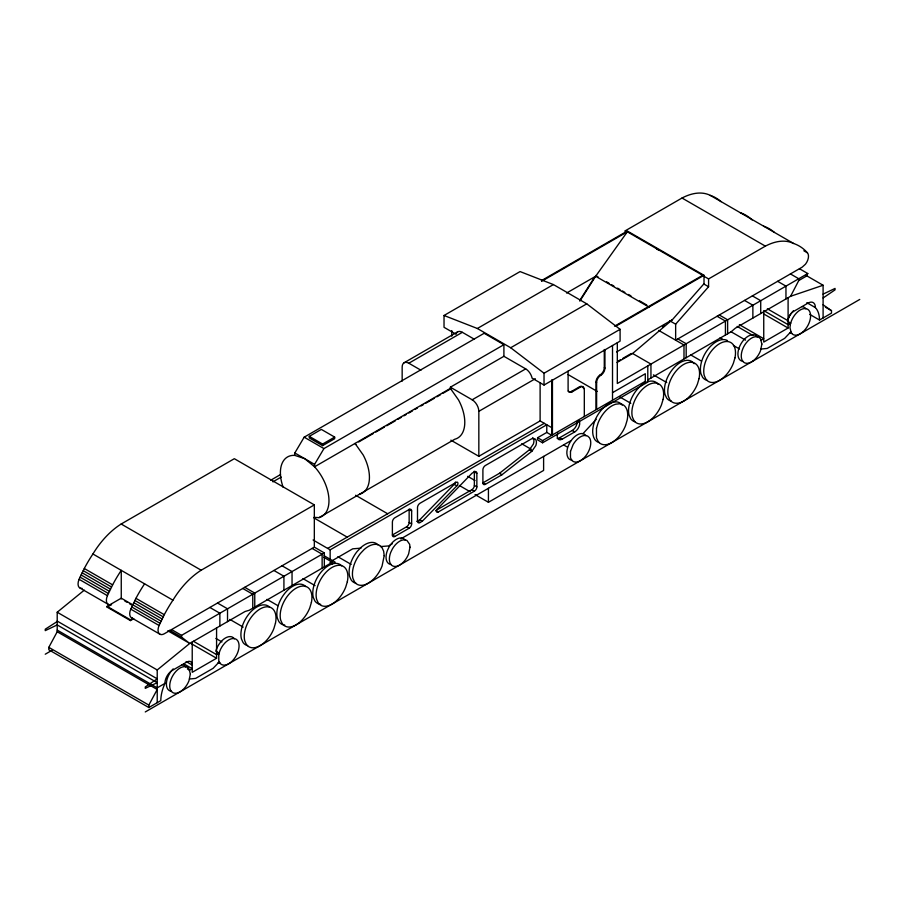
<?xml version="1.0" encoding="UTF-8"?>
<svg xmlns="http://www.w3.org/2000/svg" width="905" height="905" viewBox="0 0 905 905"><rect width="100%" height="100%" fill="white"/><g stroke="black" fill="none" stroke-linecap="round" stroke-linejoin="round"><path stroke-width="1.36" d="M647.788 365.903L647.788 382.057L542.593 442.783L537.593 439.898L537.593 437.726L546.778 432.432L546.778 424.773L330.144 549.844L313.073 539.991M551.779 380.575L551.779 435.316L546.778 432.432M82.095 588.374A8.869 5.113 -60 0 1 79.097 579.313L84.289 568.498A93.769 54.142 -60 0 1 92.921 553.996A62.513 36.087 -60 0 1 121.168 524.018L234.327 458.699L314.329 504.888L314.329 547.14L164.303 633.76A8.869 5.113 -60 0 1 158.782 633.127A8.869 5.113 -60 0 1 159.099 625.502L164.291 614.687A93.769 54.142 -60 0 1 172.934 600.185A62.513 36.087 -60 0 1 201.182 570.218L314.329 504.888M161.067 621.147L121.259 598.182L107.107 606.35L107.107 607.119L111.53 604.563L109.415 604.755A8.869 5.113 -60 0 1 107.424 595.671L112.627 584.856A93.769 54.142 -60 0 1 121.259 570.354L121.259 598.952M107.107 606.35L130.444 619.823L132.752 618.228A8.869 5.113 -60 0 1 130.761 609.144L135.954 598.329A93.769 54.142 -60 0 1 144.596 583.827M647.788 379.885L731.195 331.728L735.358 328.176L790.574 296.286L798.753 280.55L798.753 278.74L790.427 273.932M799.443 268.717L807.78 273.536L806.434 276.116L798.753 280.55M186.125 661.544L192.222 665.073A7.534 4.355 -60 0 0 186.882 661.996L172.323 670.401A10.419 6.018 -60 0 0 167.787 674.836L167.052 676.012A10.419 6.018 -60 0 0 164.959 683.377A31.913 18.417 -60 0 0 160.796 700.628L148.827 707.54L48.813 649.79L48.813 647.347L57.207 631.758L57.207 612.233L84.312 590.128M148.827 707.54L148.827 705.086L157.221 689.497L57.207 631.758M283.175 487.309A34.345 19.831 60 0 1 294.815 455.385L294.815 452.964L304.182 437.172L484.152 333.278L503.904 344.681L503.904 356.298L450.373 387.204L450.373 388.392L458.541 399.965A34.345 19.831 60 0 1 454.774 439.242L318.967 517.637L314.024 517.332M318.967 517.637A34.345 19.831 60 0 0 314.567 466.799L314.567 464.367L323.945 448.586L503.904 344.681M579.822 300.358L594.89 276.692M579.822 301.127L595.648 276.274L627.335 231.804L702.676 275.301L614.54 326.185M416.854 521.37A3.53 2.036 -60 0 0 417.499 521.099L419.807 519.764L454.989 483.542A2.466 1.425 -60 0 0 455.441 482.014M456.833 485.883L457.489 484.978A2.466 1.425 -60 0 0 457.794 482.637A2.466 1.425 -60 0 0 456.199 482.354L419.999 503.259A3.53 2.036 -60 0 0 417.499 507.581L417.499 521.099A3.53 2.036 -60 0 0 419.999 522.547L422.307 521.212L456.833 485.883L454.333 484.435M616.995 362.509L632.606 353.493L672.313 319.77L704.011 283.729L704.011 275.301L627.335 231.035L541.428 280.641M675.65 324.182L708.581 286.738L708.581 278.921L765.37 246.137A62.513 36.087 -60 0 1 793.617 243.49A93.769 54.142 -60 0 1 807.441 252.834A8.869 5.113 -60 0 1 805.461 264.215L802.237 267.111L675.65 340.19L675.65 324.182L669.61 320.698M582.877 433.755L596.203 419.32M219.304 661.815L213.15 668.297L195.638 678.411L189.496 679.022M790.823 331.841L784.68 338.334L767.168 348.448L761.015 349.047M485.397 484.311L482.897 482.863L482.897 469.819A3.53 2.036 -60 0 1 485.397 465.498L531.88 438.665L535.149 438.97A7.84 4.525 -60 0 1 535.851 445.531L531.88 451.267L502.004 474.718L485.397 484.311A3.53 2.036 -60 0 1 482.897 482.874L499.503 473.281L529.38 449.819L533.35 444.095A7.84 4.525 -60 0 0 532.649 437.522M662.403 327.067L664.542 325.246M157.221 702.687L157.221 669.972L189.745 643.444L245.04 611.52L249.203 610.275L332.373 562.254L332.373 563.747L329.929 562.333M456.052 334.25L444.027 327.305L444.027 315.483L520.081 271.579L553.419 284.577L586.757 303.831L620.095 329.318L620.095 341.14L544.029 385.044L532.004 378.098L531.857 377.193A9.435 5.441 60 0 0 525.692 368.878L503.904 356.298M625.242 233.411L625.242 230.809L682.019 198.025A62.513 36.087 -60 0 1 710.278 195.378L793.617 243.49M541.654 281.274L627.335 231.804M404.116 362.747L457.647 331.841M402.159 381.118L402.159 367.068A9.435 5.441 60 0 1 408.822 363.222L462.353 332.316L474.469 339.307M444.027 315.483L477.354 328.492L553.419 284.577M309.284 436.357L321.332 429.4L334.669 437.092L334.669 438.687L322.61 445.645L309.284 437.941L309.284 436.357L322.61 444.05L334.669 437.092M566.598 293.039L595.648 276.274L649.111 307.146M270.742 480.216L280.527 474.559M272.903 481.856L281.229 477.048M477.354 328.492L510.692 347.746L586.757 303.831M450.373 388.392L314.567 466.799L304.691 458.665L294.815 455.385M358.697 441.957L373.369 433.484M375.813 432.07L384.365 427.137M386.808 425.723L395.372 420.78M397.815 419.366L401.481 417.25M403.924 415.836L406.368 414.433M408.811 413.019L412.476 410.904M414.931 409.49L417.375 408.076M421.04 405.96L423.483 404.546M425.927 403.144L434.479 398.2M436.934 396.786L440.599 394.671M443.043 393.256L450.373 389.026L451.131 389.455M450.373 387.204L472.161 399.784L525.692 368.878M45.25 654.213L52.445 650.062M615.683 326.298L704.011 275.301M544.029 385.044L544.029 373.233L620.095 329.318M450.882 440.169L478.836 456.312L478.836 411.334L535.308 378.731M107.107 607.119L130.444 620.592L133.759 618.681M616.554 351.966L672.313 319.77M618.115 361.095L620.513 359.715M622.9 358.335L631.271 353.493M568.001 391.062A5.883 3.394 -60 0 0 571.598 391.379L579.483 386.831A5.883 3.394 -60 0 1 583.612 388.63M571.598 391.379L572.265 391.763L580.15 387.216A5.883 3.394 -60 0 1 584.313 389.614L584.313 416.526M478.836 456.312L540.115 420.927L551.779 427.658M327.644 548.407L544.278 423.336M807.78 273.536L617.312 383.505L617.312 342.746M171.565 629.575L181.566 635.344L324.329 552.921L324.329 566.892M411.639 510.963L409.139 509.515L394.874 517.762A3.53 2.036 -60 0 0 392.385 522.083L392.385 535.013A3.53 2.036 -60 0 0 394.874 536.45L409.151 528.215A3.53 2.036 -60 0 0 411.639 523.893L411.639 510.963A3.53 2.036 -60 0 0 409.151 509.526A3.53 2.036 -60 0 0 409.117 509.153M476.856 473.304L474.356 471.867L472.059 473.202L436.877 509.425A2.466 1.425 -60 0 0 436.572 511.778A2.466 1.425 -60 0 0 438.156 512.06L474.367 491.155A3.53 2.036 -60 0 0 476.856 486.833L476.856 473.304A3.53 2.036 -60 0 0 474.367 471.867A3.53 2.036 -60 0 0 474.277 471.166M612.515 392.668L645.299 373.742L645.299 383.494M331.332 561.179L352.724 548.826L360.993 548.159M537.593 437.726L542.593 440.611L645.299 381.322M332.373 563.747L335.144 562.141L324.069 555.738M557.186 438.382A7.07 4.084 -60 0 0 559.686 437.715L572.22 430.486A7.07 4.084 -60 0 0 577.232 421.821M409.139 509.515L409.139 522.445A3.53 2.036 -60 0 1 406.65 526.767L392.374 535.013L394.874 536.45M474.356 471.867L474.356 485.385A3.53 2.036 -60 0 1 471.867 489.707L435.656 510.612L438.156 512.06M559.686 437.715L562.186 439.163L574.72 431.923A7.07 4.084 -60 0 0 579.064 420.768M823.098 294.125L835.055 288.424L835.055 289.86L823.098 297.971M392.227 543.826L388.573 545.93L380.304 546.609M400.757 538.905L570.976 440.633M164.959 683.377L157.221 687.845L57.207 630.106M761.116 340.235L763.741 338.719L739.351 324.635M788.097 297.722L788.097 328.017L763.741 342.079L763.741 311.784M216.578 627.957L216.578 658.252L192.222 672.313L192.222 642.018M475.046 494.56L488.429 502.286L543.611 470.43L543.611 456.425M809.76 314.408L819.523 320.042L831.491 313.13L831.491 310.675L823.098 304.793M145.264 711.952L859.75 299.442M790.574 296.286L823.098 285.256L823.098 317.983M803.844 250.764L807.441 252.834M682.019 198.025L765.37 246.137M806.027 275.403L823.098 285.256M825.394 307.157L831.491 310.675M777.621 281.319L785.959 286.127L785.959 298.955M806.819 302.677L815.36 307.598A31.913 18.417 -60 0 1 819.523 320.042M752.383 295.89L760.72 300.698L760.72 313.526M767.361 308.797L788.097 320.766A7.534 4.355 -60 0 1 793.425 311.535L807.984 303.13A10.419 6.018 -60 0 1 812.532 302.315L813.267 302.655A10.419 6.018 -60 0 1 815.36 307.598M787.384 321.218L790.721 323.142L788.097 324.657L763.707 310.573M625.242 230.809L627.651 232.2M656.645 248.943L659.066 250.334M703.751 276.138L708.581 278.921M744.532 300.426L752.87 305.234L752.87 318.062M763.707 313.933L788.097 328.017M703.751 283.944L708.581 286.738M719.294 314.997L727.631 319.816L727.631 333.787M737.179 326.411L752.937 335.517M717.088 316.264L725.425 321.083L725.425 335.054M731.014 331.728L745.562 340.133M720.097 337.769L722.518 339.171M733.423 345.472L739.487 348.968M595.648 275.505L598.081 276.907M606.599 281.828L609.031 283.231M611.463 284.634L613.895 286.048M617.549 288.152L619.982 289.555M622.414 290.957L624.857 292.372M628.5 294.476L630.932 295.878M639.462 300.799L646.758 305.019M677.856 338.923L686.182 343.73L686.182 357.713M658.738 330.427L683.988 345.009L683.988 358.98M690.56 354.817L701.466 361.118M632.606 353.493L650.944 364.082L650.944 378.052M653.41 374.862L666.747 382.566M604.28 367.713L604.947 368.097A5.883 3.394 -60 0 1 600.784 375.304A5.883 3.394 -60 0 0 596.621 382.51L596.621 409.422L595.965 409.037L595.965 382.125A5.883 3.394 -60 0 1 600.117 374.919A5.883 3.394 -60 0 0 604.28 367.713L604.28 349.5M600.117 374.919L600.784 375.304M595.965 382.125L596.621 382.51M619.902 397.012L630.819 403.313M568.001 374.534L597.232 391.424M579.483 386.831L580.15 387.216M551.779 379.806L552.446 380.19L552.446 434.932M572.22 430.486L574.72 431.923M563.668 444.966L567.299 447.059M408.822 363.222L420.938 370.213M521.676 443.767L531.393 449.378M529.38 449.819L531.88 451.267M499.503 473.281L502.004 474.718M467.715 476.324L475.001 480.532M474.356 485.385L476.856 486.833M471.867 489.707L474.367 491.155M459.242 485.431L470.181 491.754M355.789 444.502L355.031 443.439L363.199 455.011A34.345 19.831 60 0 1 359.432 494.277M304.182 437.172L323.945 448.586M419.807 519.764L422.307 521.212M417.499 521.099L419.999 522.547M294.815 452.964L314.567 464.367M409.139 522.445L411.639 523.893M355.62 495.261L387.657 513.757M406.65 526.767L409.151 528.215M313.967 517.932L347.192 537.118M337.848 556.711L351.185 564.403M314.329 547.14L324.329 552.921M312.123 548.419L322.135 554.188L322.135 568.17M323.832 557.322L332.373 562.254M282.043 565.783L292.044 571.564L292.044 585.535M302.926 578.612L315.053 585.614M273.921 570.478L283.921 576.247L283.921 590.23M266.998 599.359L277.903 605.66M244.757 587.311L254.757 593.092L254.757 607.063M242.766 588.465L252.767 594.234L252.767 608.217M121.168 524.018L201.182 570.218M217.528 603.035L227.528 608.805L227.528 621.633M209.87 607.459L219.87 613.228L219.87 626.045M229.847 619.405L243.185 627.108M92.921 553.996L172.934 600.185M215.876 638.444L221.94 641.939M84.289 568.498L112.627 584.856M135.954 598.329L164.291 614.687M83.181 570.636L111.519 586.994M134.845 600.467L163.183 616.825M82.106 572.786L110.444 589.144M133.77 602.617L162.108 618.975M81.065 574.947L109.403 591.316M124.754 600.965L127.096 602.323M129.426 603.669L131.757 605.015M193.399 641.249L216.578 654.632L219.202 653.116L215.865 651.193L216.476 649.111A14.593 8.428 -60 0 1 234.35 638.794M80.059 577.13L108.396 593.488M131.734 606.961L160.072 623.319M169.586 630.242L181.566 637.154L189.745 643.444L167.787 630.774M190.966 643.466L216.578 658.252M79.097 579.313L107.424 595.671M130.761 609.144L159.099 625.502M80.16 588.159L108.498 604.517M131.836 617.991L160.174 634.348M183.681 663.761L192.222 668.693L189.597 670.209L187.369 668.919M57.207 612.233L157.221 669.972M48.813 647.347L148.827 705.086M510.692 347.746L544.029 373.233M586.055 435.746L584.415 434.219A14.593 8.428 -60 0 0 569.822 442.647C567.378 447.206 565.421 453.122 568.182 457.975A14.593 8.428 -60 0 0 571.96 460.159M405.293 540.104L403.653 538.588A14.593 8.428 -60 0 0 389.06 546.993L387.419 550.421A14.593 8.428 -60 0 0 391.198 564.516M612.515 345.506L612.515 400.248M604.947 349.884L604.947 368.097M568.102 371.152L568.102 389.365A5.883 3.394 -60 0 0 572.265 391.763M542.593 440.611L542.593 442.783M540.115 382.985L540.115 420.927M488.429 488.281L488.429 502.286M451.776 330.574L451.776 336.196M330.144 549.844L330.144 559.256M322.61 444.05L322.61 445.645M181.566 635.344L181.566 637.154M130.444 619.823L130.444 620.592M740.279 212.698A93.769 54.142 -60 0 1 752.134 219.96M763.616 226.171A93.769 54.142 -60 0 1 774.431 232.472M710.278 195.378A93.769 54.142 -60 0 1 721.093 201.679M456.199 333.504A9.435 5.441 60 0 1 462.353 332.316M472.161 399.784A9.435 5.441 60 0 1 478.836 411.334M562.186 439.151A7.07 4.084 -60 0 1 557.853 433.009M220.254 663.207A14.593 8.428 -60 0 1 218.116 662.55M743.073 361.355A14.593 8.428 -60 0 1 740.935 343.855A14.593 8.428 -60 0 1 757.168 336.943M694.112 363.708A22.467 12.975 -60 0 0 674.27 367.385A22.467 12.975 -60 0 0 665.005 394.433L666.6 397.94A22.467 12.975 -60 0 0 671.25 401.107M707.178 380.372A22.467 12.975 -60 0 1 702.529 377.193L700.945 373.686A22.467 12.975 -60 0 1 708.344 348.776A22.467 12.975 -60 0 1 727.518 340.619M269.803 607.334A22.467 12.975 -60 0 0 250.074 612.617A22.467 12.975 -60 0 0 241.443 638.975L243.038 642.482A22.467 12.975 -60 0 0 247.676 645.65M181.871 664.734A14.593 8.428 -60 0 1 185.638 666.917M171.554 691.33A14.593 8.428 -60 0 1 166.43 682.924A14.593 8.428 -60 0 1 173.183 668.874M377.996 544.867A22.467 12.975 -60 0 0 360.869 547.559L357.034 551.609A22.467 12.975 -60 0 0 349.635 576.508L351.219 580.015A22.467 12.975 -60 0 0 355.869 583.193M622.244 405.202A22.467 12.975 -60 0 0 616.429 401.843L612.595 402.227A22.467 12.975 -60 0 0 609.518 403.415M599.382 442.602A22.467 12.975 -60 0 1 594.732 439.434C591.372 433.823 592.662 426.911 594.732 421.085A22.467 12.975 -60 0 1 608.488 403.969M341.671 565.84A22.467 12.975 -60 0 0 321.942 571.123A22.467 12.975 -60 0 0 313.311 597.481L314.895 600.988A22.467 12.975 -60 0 0 320.709 604.348M305.743 586.587A22.467 12.975 -60 0 0 286.014 591.87A22.467 12.975 -60 0 0 277.382 618.228L278.966 621.735A22.467 12.975 -60 0 0 284.781 625.095M802.101 306.648A14.593 8.428 -60 0 1 805.88 308.831M791.784 333.244A14.593 8.428 -60 0 1 789.646 332.576M788.006 319.148A14.593 8.428 -60 0 1 793.414 310.777M644.417 383.222A22.467 12.975 -60 0 1 658.184 384.455M635.31 421.854A22.467 12.975 -60 0 1 630.661 418.687L629.077 415.18A22.467 12.975 -60 0 1 643.387 383.867M190.355 673.999L188.975 680.752A14.593 8.428 -60 0 1 173.409 692.913A14.593 8.428 -60 0 1 173.409 674.655A14.593 8.428 -60 0 1 188.975 668.84L190.355 673.999M218.784 654.507L218.784 660.673L219.813 662.946A14.593 8.428 -60 0 0 235.379 657.132A14.593 8.428 -60 0 0 235.379 638.873A14.593 8.428 -60 0 0 219.813 651.034L218.784 654.507M384.195 555.659L382.068 566.055A22.467 12.975 -60 0 1 354.556 581.949L352.961 578.431A22.467 12.975 -60 0 1 360.371 553.532L364.195 549.482A22.467 12.975 -60 0 1 382.068 547.717L383.652 551.224L384.195 555.659M409.999 547.186L408.619 553.939A14.593 8.428 -60 0 1 394.523 566.44A14.593 8.428 -60 0 1 390.745 552.344L392.385 548.928A14.593 8.428 -60 0 1 406.99 540.511L409.648 544.312L409.999 547.186M570.478 451.459L570.478 457.625L571.508 459.898A14.593 8.428 -60 0 0 585.603 456.12A14.593 8.428 -60 0 0 589.381 437.669L587.741 436.142A14.593 8.428 -60 0 0 573.148 444.57L570.478 451.459M596.474 428.348L596.474 437.85L598.069 441.357A22.467 12.975 -60 0 0 625.581 425.474L627.165 420.124A22.467 12.975 -60 0 0 619.767 403.766L615.932 404.15A22.467 12.975 -60 0 0 598.069 423.008L596.474 428.348M761.886 344.036L760.505 350.789A14.593 8.428 -60 0 1 744.939 362.95A14.593 8.428 -60 0 1 744.939 344.692A14.593 8.428 -60 0 1 760.505 338.877L761.886 344.036M790.314 324.533L789.963 327.825L791.343 332.983A14.593 8.428 -60 0 0 806.909 327.169A14.593 8.428 -60 0 0 806.909 308.91A14.593 8.428 -60 0 0 791.343 321.071L790.314 324.533M275.471 623.183L273.887 628.523A22.467 12.975 -60 0 1 246.364 644.405L244.78 640.898A22.467 12.975 -60 0 1 260.12 608.952A22.467 12.975 -60 0 1 275.471 623.183M311.399 602.436L309.815 607.775A22.467 12.975 -60 0 1 282.303 623.658L280.708 620.151A22.467 12.975 -60 0 1 296.059 588.205A22.467 12.975 -60 0 1 311.399 602.436M347.339 581.689L345.744 587.028A22.467 12.975 -60 0 1 318.232 602.911L316.648 599.404A22.467 12.975 -60 0 1 331.988 567.458A22.467 12.975 -60 0 1 347.339 581.689M663.105 399.388L661.51 404.727A22.467 12.975 -60 0 1 633.998 420.61L632.414 417.103A22.467 12.975 -60 0 1 647.754 385.145A22.467 12.975 -60 0 1 663.105 399.388M699.033 378.641L697.45 383.98A22.467 12.975 -60 0 1 669.926 399.863L668.342 396.356A22.467 12.975 -60 0 1 683.694 364.41A22.467 12.975 -60 0 1 699.033 378.641M734.962 357.894L733.378 363.233A22.467 12.975 -60 0 1 705.866 379.116L704.271 375.609A22.467 12.975 -60 0 1 719.622 343.662A22.467 12.975 -60 0 1 734.962 357.894M56.687 621.871L45.25 629.201L45.25 630.638L57.207 624.936L157.221 682.675L145.264 688.377L145.264 686.94L157.221 678.841L57.207 621.09L56.687 621.871"/></g></svg>
